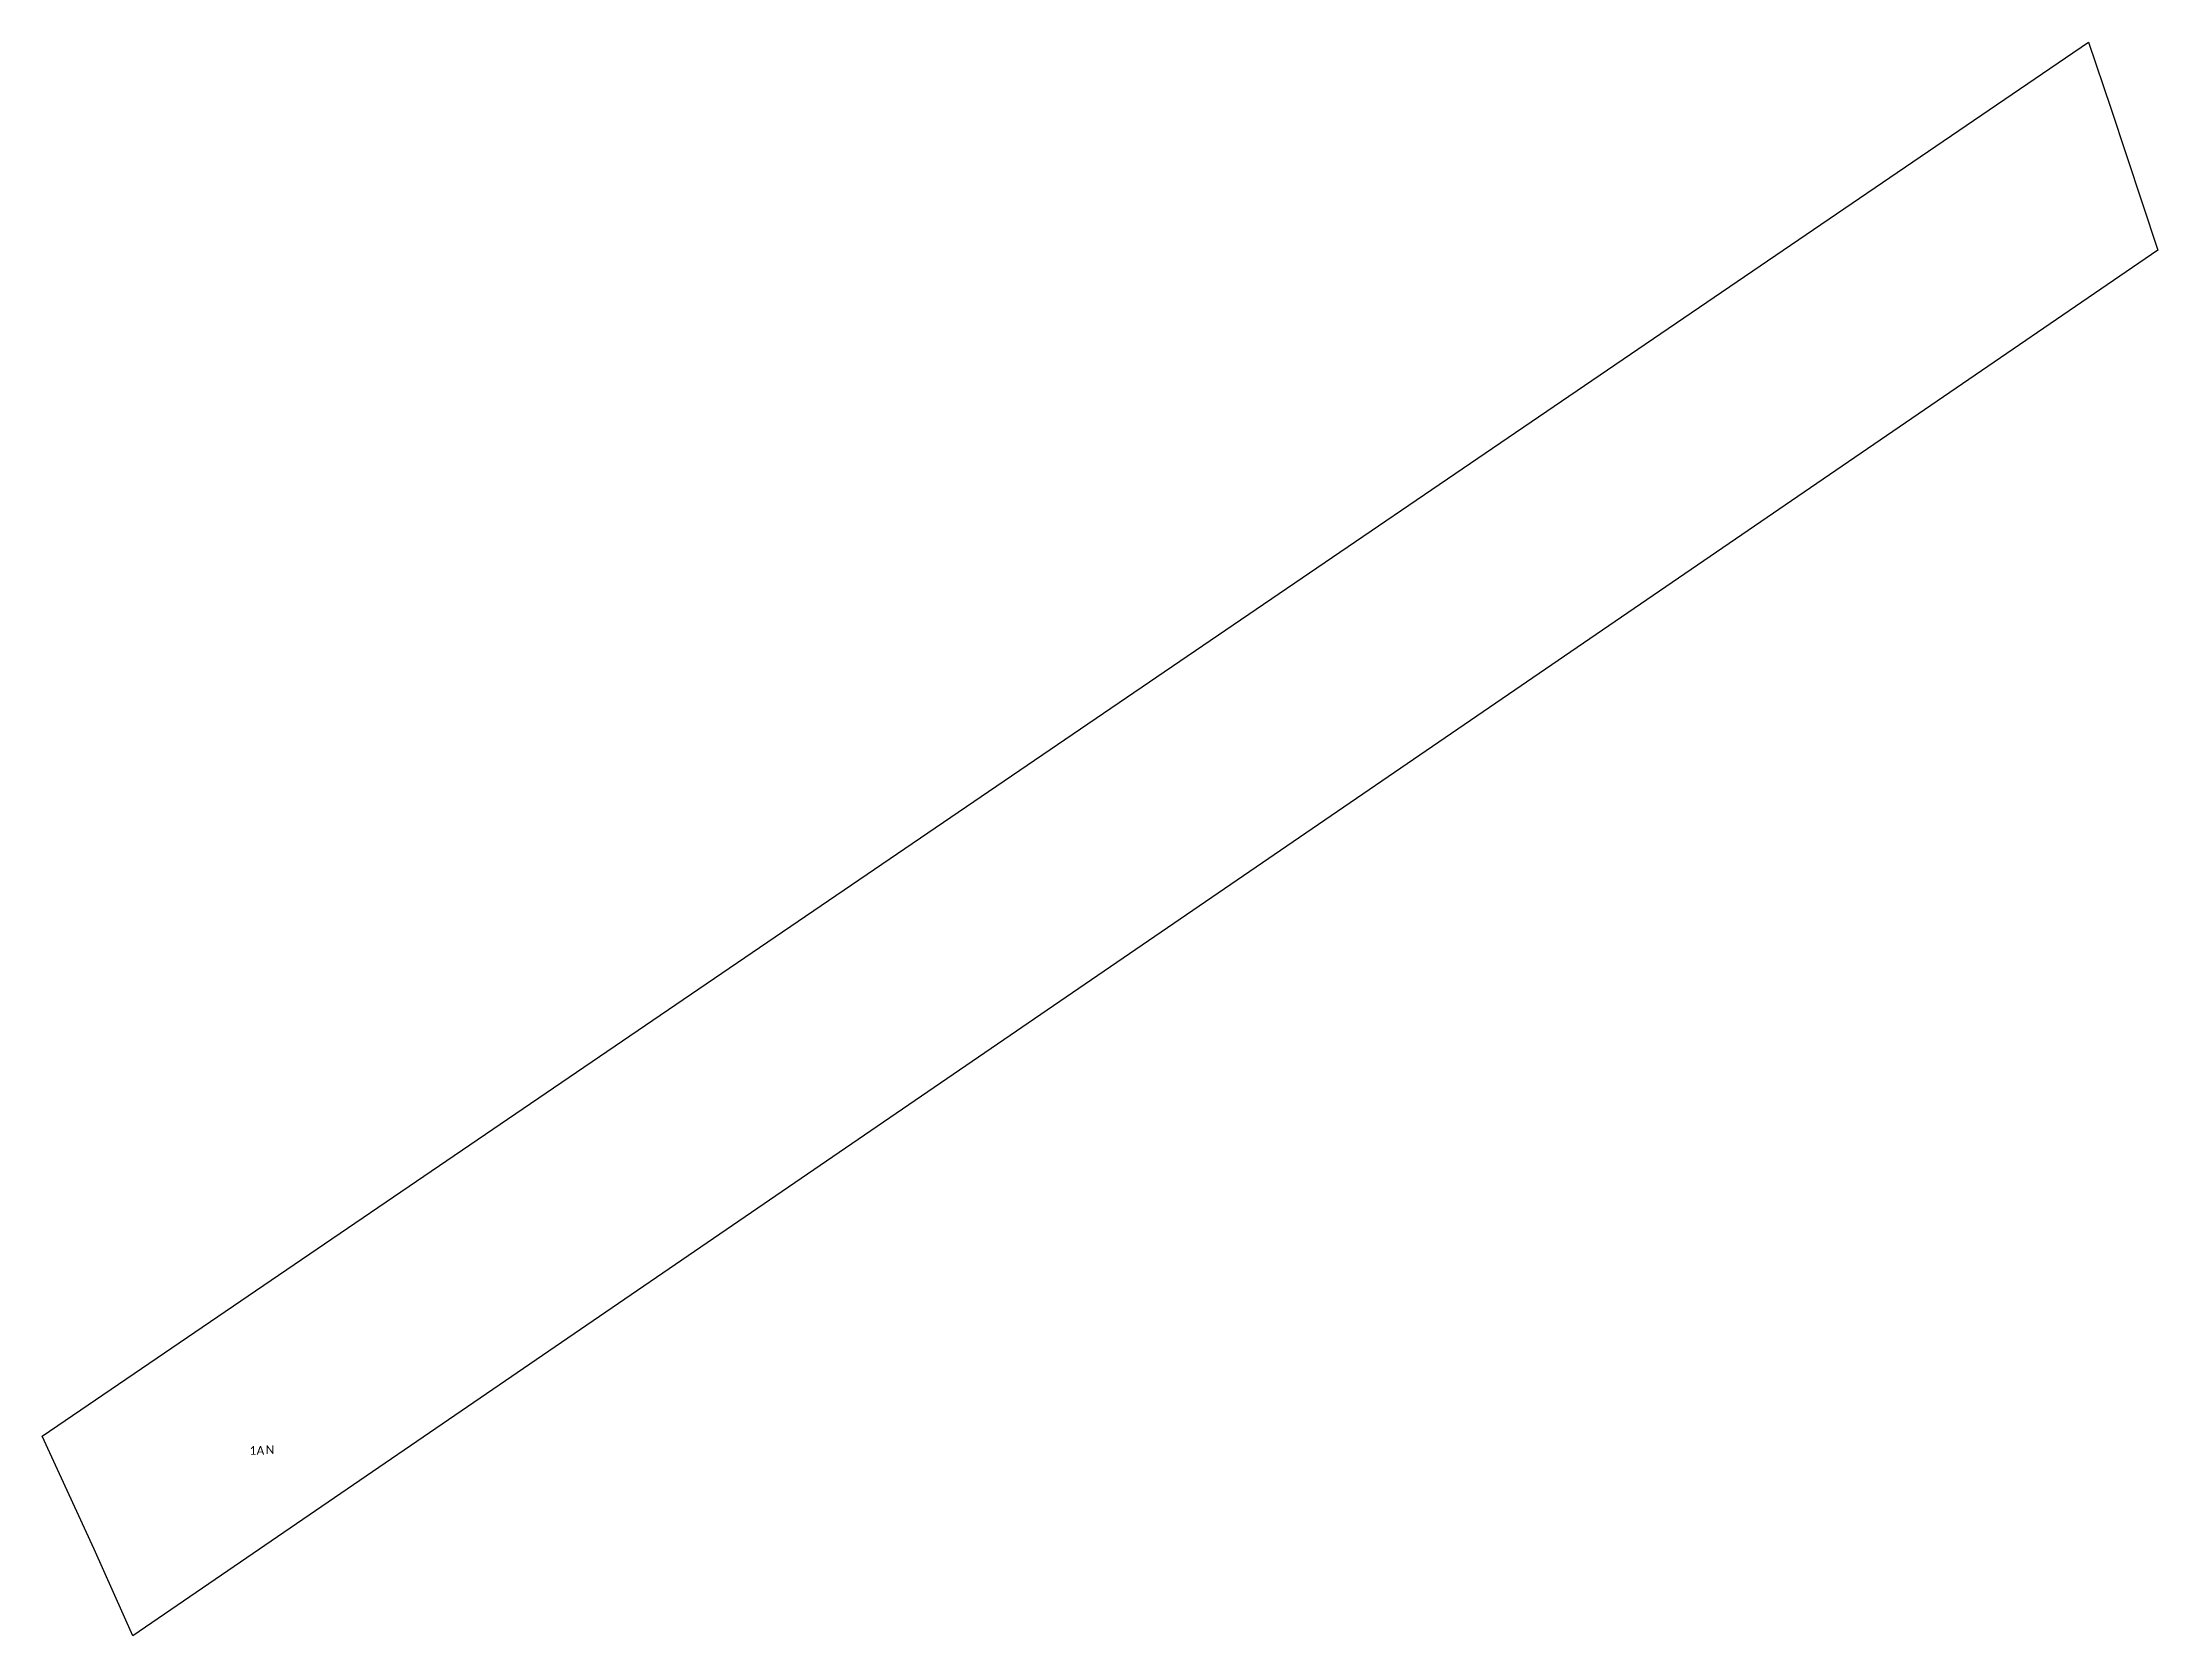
# Model space of a CAD drawing. Extents: x 613456 to 613703, y 646475 to 646661.
import ezdxf

# ---------------------------------------------------------------- set-up
doc = ezdxf.new("R2010")
doc.units = 0
for name, color, linetype in [('_CAT_FOL', 7, 'Continuous'), ('_IMPREJMUIT', 150, 'Continuous'), ('_NR_PARCELA', 50, 'Continuous'), ('_PARCELA_NOU_feb2025', 50, 'Continuous')]:
    doc.layers.add(name, color=color, linetype=linetype)
doc.styles.add('texte', font='')
doc.styles.get('texte').set_extended_font_data('Calibri')

msp = doc.modelspace()

# ---------------------------------------------------------------- linework, layer by layer
at = {"layer": '_PARCELA_NOU_feb2025'}
msp.add_lwpolyline([(613461.99, 646485.11), (613455.92, 646498.35), (613695.39, 646661.46), (613698.02, 646653.73), (613703.5, 646637.15), (613466.53, 646474.99)], close=True, dxfattribs=at)

# ---------------------------------------------------------------- texts
at = {"layer": '_CAT_FOL', "style": 'texte'}
msp.add_text('A', height=1, dxfattribs=at).set_placement((613481, 646496.17))
at = {"layer": '_IMPREJMUIT', "style": 'texte'}
msp.add_text('N', height=1, dxfattribs=at).set_placement((613482.07, 646496.26))
at = {"layer": '_NR_PARCELA', "style": 'texte'}
msp.add_text('1', height=1, dxfattribs=at).set_placement((613480.17, 646496.17))

doc.saveas('drawing.dxf')
